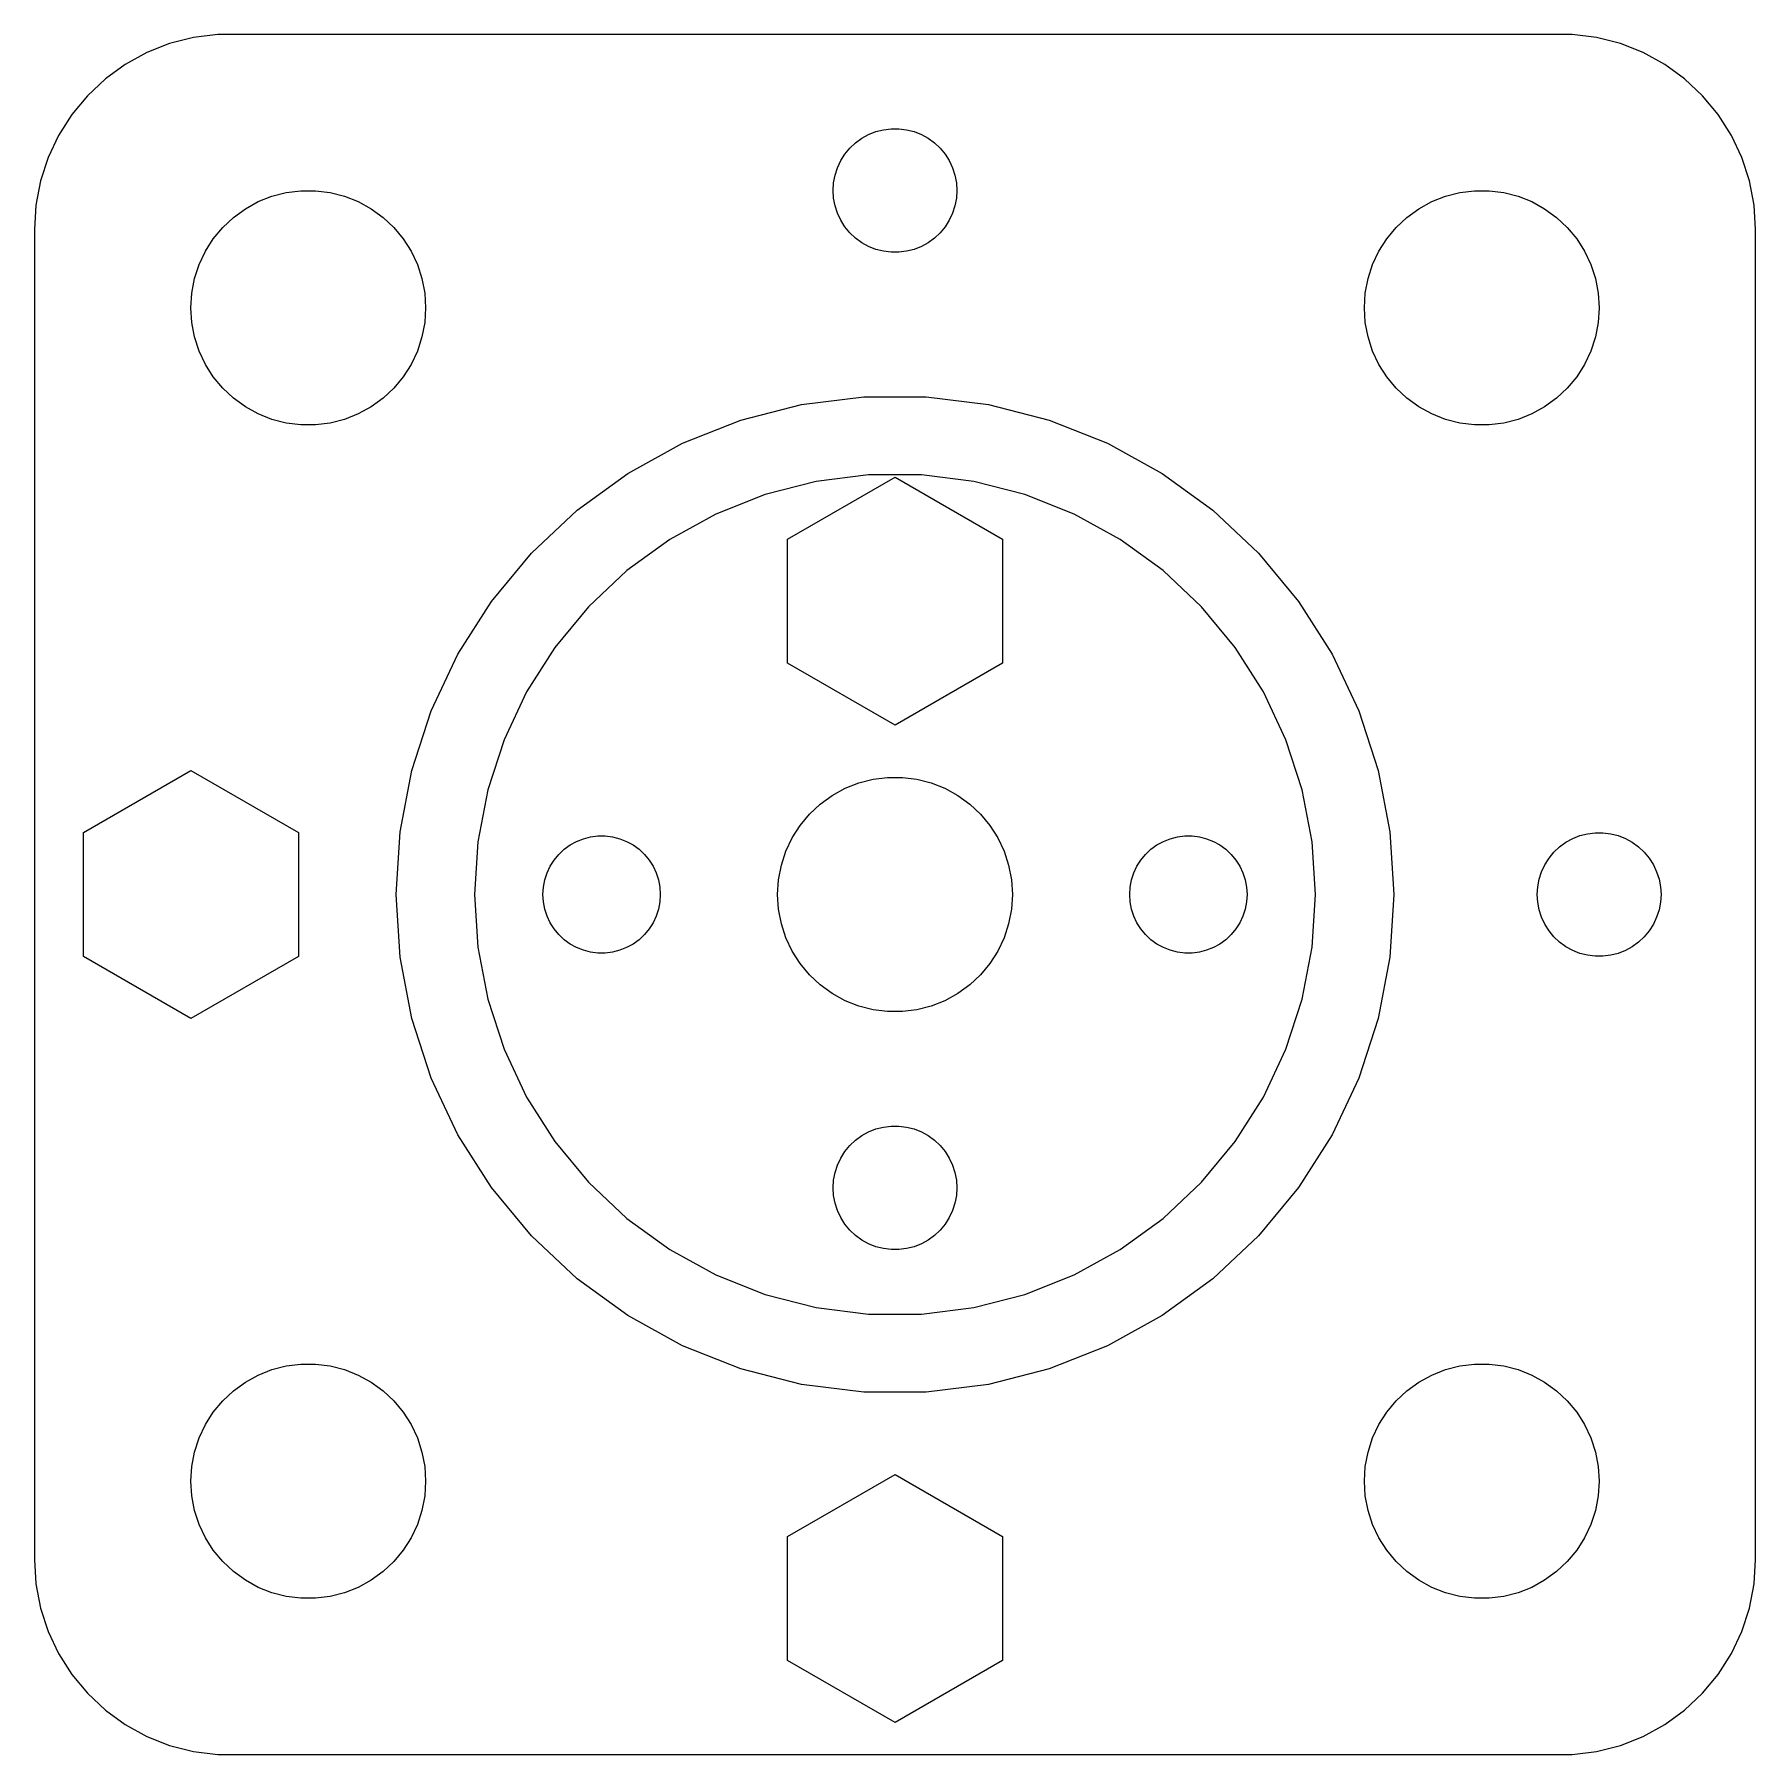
# Model space of a CAD drawing. Header units: metres. Extents: x -22 to 22, y -22 to 184.
# Drawn here: x -22 to 22, y -21.99 to 21.99 of the extents above; entities that cross this region are included whole.
import ezdxf

# ---------------------------------------------------------------- set-up
doc = ezdxf.new("R2010")
doc.units = ezdxf.units.M

msp = doc.modelspace()

# ---------------------------------------------------------------- linework, layer by layer
for p, q in [((-18.5451, 21.7553), (-19.1289, 21.5241)), ((-17.9369, 21.9114), (-18.5451, 21.7553)), ((-17.3139, 21.9901), (-17.9369, 21.9114)), ((17.3139, 21.9901), (-17.3139, 21.9901)), ((17.9369, 21.9114), (17.3139, 21.9901)), ((18.5451, 21.7553), (17.9369, 21.9114)), ((19.1289, 21.5241), (18.5451, 21.7553)), ((-19.6791, 21.2216), (-20.1871, 20.8526)), ((-19.1289, 21.5241), (-19.6791, 21.2216)), ((19.6791, 21.2216), (19.1289, 21.5241)), ((20.1871, 20.8526), (19.6791, 21.2216)), ((-20.1871, 20.8526), (-20.6448, 20.4227)), ((20.6448, 20.4227), (20.1871, 20.8526)), ((-20.6448, 20.4227), (-21.0451, 19.9389)), ((21.0451, 19.9389), (20.6448, 20.4227)), ((-21.0451, 19.9389), (-21.3815, 19.4088)), ((21.3815, 19.4088), (21.0451, 19.9389)), ((-21.3815, 19.4088), (-21.6489, 18.8406)), ((-0.847855, 19.336), (-0.673721, 19.4317)), ((-0.673721, 19.4317), (-0.488968, 19.5049)), ((-0.488968, 19.5049), (-0.296494, 19.5543)), ((-0.296494, 19.5543), (-0.09935, 19.5792)), ((-0.09935, 19.5792), (0.09935, 19.5792)), ((0.09935, 19.5792), (0.296494, 19.5543)), ((0.296494, 19.5543), (0.488968, 19.5049)), ((0.488968, 19.5049), (0.673721, 19.4317)), ((0.673721, 19.4317), (0.847855, 19.336)), ((21.6489, 18.8406), (21.3815, 19.4088)), ((-1.38661, 18.7623), (-1.28014, 18.9301)), ((-1.28014, 18.9301), (-1.15347, 19.0832)), ((-1.15347, 19.0832), (-1.00862, 19.2192)), ((-1.00862, 19.2192), (-0.847855, 19.336)), ((0.847855, 19.336), (1.00862, 19.2192)), ((1.00862, 19.2192), (1.15347, 19.0832)), ((1.15347, 19.0832), (1.28014, 18.9301)), ((1.28014, 18.9301), (1.38661, 18.7623)), ((-21.6489, 18.8406), (-21.8429, 18.2434)), ((-1.53264, 18.3935), (-1.47122, 18.5825)), ((-1.47122, 18.5825), (-1.38661, 18.7623)), ((1.38661, 18.7623), (1.47122, 18.5825)), ((1.47122, 18.5825), (1.53264, 18.3935)), ((21.8429, 18.2434), (21.6489, 18.8406)), ((-21.8429, 18.2434), (-21.9606, 17.6267)), ((-1.58235, 18), (-1.56987, 18.1983)), ((-1.56987, 18.1983), (-1.53264, 18.3935)), ((1.53264, 18.3935), (1.56987, 18.1983)), ((1.56987, 18.1983), (1.58235, 18)), ((21.9606, 17.6267), (21.8429, 18.2434)), ((-21.9606, 17.6267), (-22, 17)), ((-16.6075, 17.533), (-16.2773, 17.7145)), ((-16.2773, 17.7145), (-15.927, 17.8532)), ((-15.927, 17.8532), (-15.5621, 17.9469)), ((-15.5621, 17.9469), (-15.1884, 17.9941)), ((-15.1884, 17.9941), (-14.8116, 17.9941)), ((-14.8116, 17.9941), (-14.4379, 17.9469)), ((-14.4379, 17.9469), (-14.0729, 17.8532)), ((-14.0729, 17.8532), (-13.7227, 17.7145)), ((-13.7227, 17.7145), (-13.3925, 17.533)), ((-1.56987, 17.8017), (-1.58235, 18)), ((-1.53264, 17.6065), (-1.56987, 17.8017)), ((-1.47122, 17.4175), (-1.53264, 17.6065)), ((1.53264, 17.6065), (1.47122, 17.4175)), ((1.56987, 17.8017), (1.53264, 17.6065)), ((1.58235, 18), (1.56987, 17.8017)), ((13.3925, 17.533), (13.7227, 17.7145)), ((13.7227, 17.7145), (14.0729, 17.8532)), ((14.0729, 17.8532), (14.4379, 17.9469)), ((14.4379, 17.9469), (14.8116, 17.9941)), ((14.8116, 17.9941), (15.1884, 17.9941)), ((15.1884, 17.9941), (15.5621, 17.9469)), ((15.5621, 17.9469), (15.927, 17.8532)), ((15.927, 17.8532), (16.2773, 17.7145)), ((16.2773, 17.7145), (16.6075, 17.533)), ((22, 17), (21.9606, 17.6267)), ((-17.1869, 17.0536), (-16.9123, 17.3115)), ((-16.9123, 17.3115), (-16.6075, 17.533)), ((-13.3925, 17.533), (-13.0877, 17.3115)), ((-13.0877, 17.3115), (-12.8131, 17.0536)), ((-1.38661, 17.2377), (-1.47122, 17.4175)), ((-1.28014, 17.0699), (-1.38661, 17.2377)), ((1.38661, 17.2377), (1.28014, 17.0699)), ((1.47122, 17.4175), (1.38661, 17.2377)), ((12.8131, 17.0536), (13.0877, 17.3115)), ((13.0877, 17.3115), (13.3925, 17.533)), ((16.6075, 17.533), (16.9123, 17.3115)), ((16.9123, 17.3115), (17.1869, 17.0536)), ((-22, 17), (-22, -17)), ((-17.6289, 16.4453), (-17.427, 16.7634)), ((-17.427, 16.7634), (-17.1869, 17.0536)), ((-12.8131, 17.0536), (-12.5729, 16.7634)), ((-12.5729, 16.7634), (-12.3711, 16.4453)), ((-1.15347, 16.9168), (-1.28014, 17.0699)), ((-1.00862, 16.7808), (-1.15347, 16.9168)), ((-0.847855, 16.664), (-1.00862, 16.7808)), ((1.00862, 16.7808), (0.847855, 16.664)), ((1.15347, 16.9168), (1.00862, 16.7808)), ((1.28014, 17.0699), (1.15347, 16.9168)), ((12.3711, 16.4453), (12.5729, 16.7634)), ((12.5729, 16.7634), (12.8131, 17.0536)), ((17.1869, 17.0536), (17.427, 16.7634)), ((17.427, 16.7634), (17.6289, 16.4453)), ((22, -17), (22, 17)), ((-17.7893, 16.1044), (-17.6289, 16.4453)), ((-12.3711, 16.4453), (-12.2107, 16.1044)), ((-0.673721, 16.5682), (-0.847855, 16.664)), ((-0.488968, 16.4951), (-0.673721, 16.5682)), ((-0.296494, 16.4457), (-0.488968, 16.4951)), ((-0.09935, 16.4208), (-0.296494, 16.4457)), ((0.09935, 16.4208), (-0.09935, 16.4208)), ((0.296494, 16.4457), (0.09935, 16.4208)), ((0.488968, 16.4951), (0.296494, 16.4457)), ((0.673721, 16.5682), (0.488968, 16.4951)), ((0.847855, 16.664), (0.673721, 16.5682)), ((12.2107, 16.1044), (12.3711, 16.4453)), ((17.6289, 16.4453), (17.7893, 16.1044)), ((-17.9057, 15.7461), (-17.7893, 16.1044)), ((-12.2107, 16.1044), (-12.0942, 15.7461)), ((12.0942, 15.7461), (12.2107, 16.1044)), ((17.7893, 16.1044), (17.9057, 15.7461)), ((-17.9763, 15.376), (-17.9057, 15.7461)), ((-12.0942, 15.7461), (-12.0237, 15.376)), ((12.0237, 15.376), (12.0942, 15.7461)), ((17.9057, 15.7461), (17.9763, 15.376)), ((-18, 15), (-17.9763, 15.376)), ((-17.9763, 14.624), (-18, 15)), ((-12.0237, 15.376), (-12, 15)), ((-12, 15), (-12.0237, 14.624)), ((12, 15), (12.0237, 15.376)), ((12.0237, 14.624), (12, 15)), ((17.9763, 15.376), (18, 15)), ((18, 15), (17.9763, 14.624)), ((-17.9057, 14.2539), (-17.9763, 14.624)), ((-12.0237, 14.624), (-12.0942, 14.2539)), ((12.0942, 14.2539), (12.0237, 14.624)), ((17.9763, 14.624), (17.9057, 14.2539)), ((-17.7893, 13.8956), (-17.9057, 14.2539)), ((-12.0942, 14.2539), (-12.2107, 13.8956)), ((12.2107, 13.8956), (12.0942, 14.2539)), ((17.9057, 14.2539), (17.7893, 13.8956)), ((-17.6289, 13.5547), (-17.7893, 13.8956)), ((-12.2107, 13.8956), (-12.3711, 13.5547)), ((12.3711, 13.5547), (12.2107, 13.8956)), ((17.7893, 13.8956), (17.6289, 13.5547)), ((-17.427, 13.2366), (-17.6289, 13.5547)), ((-17.1869, 12.9464), (-17.427, 13.2366)), ((-12.5729, 13.2366), (-12.8131, 12.9464)), ((-12.3711, 13.5547), (-12.5729, 13.2366)), ((12.5729, 13.2366), (12.3711, 13.5547)), ((12.8131, 12.9464), (12.5729, 13.2366)), ((17.427, 13.2366), (17.1869, 12.9464)), ((17.6289, 13.5547), (17.427, 13.2366)), ((-16.9123, 12.6884), (-17.1869, 12.9464)), ((-12.8131, 12.9464), (-13.0877, 12.6884)), ((13.0877, 12.6884), (12.8131, 12.9464)), ((17.1869, 12.9464), (16.9123, 12.6884)), ((-16.6075, 12.467), (-16.9123, 12.6884)), ((-16.2773, 12.2855), (-16.6075, 12.467)), ((-13.3925, 12.467), (-13.7227, 12.2855)), ((-13.0877, 12.6884), (-13.3925, 12.467)), ((-3.93996, 12.126), (-2.3891, 12.5242)), ((-2.3891, 12.5242), (-0.800568, 12.7248)), ((-0.800568, 12.7248), (0.800568, 12.7248)), ((0.800568, 12.7248), (2.3891, 12.5242)), ((2.3891, 12.5242), (3.93996, 12.126)), ((13.3925, 12.467), (13.0877, 12.6884)), ((13.7227, 12.2855), (13.3925, 12.467)), ((16.6075, 12.467), (16.2773, 12.2855)), ((16.9123, 12.6884), (16.6075, 12.467)), ((-15.927, 12.1468), (-16.2773, 12.2855)), ((-15.5621, 12.0531), (-15.927, 12.1468)), ((-15.1884, 12.0059), (-15.5621, 12.0531)), ((-14.8116, 12.0059), (-15.1884, 12.0059)), ((-14.4379, 12.0531), (-14.8116, 12.0059)), ((-14.0729, 12.1468), (-14.4379, 12.0531)), ((-13.7227, 12.2855), (-14.0729, 12.1468)), ((-5.42868, 11.5365), (-3.93996, 12.126)), ((3.93996, 12.126), (5.42868, 11.5365)), ((14.0729, 12.1468), (13.7227, 12.2855)), ((14.4379, 12.0531), (14.0729, 12.1468)), ((14.8116, 12.0059), (14.4379, 12.0531)), ((15.1884, 12.0059), (14.8116, 12.0059)), ((15.5621, 12.0531), (15.1884, 12.0059)), ((15.927, 12.1468), (15.5621, 12.0531)), ((16.2773, 12.2855), (15.927, 12.1468)), ((-6.83179, 10.7652), (-5.42868, 11.5365)), ((5.42868, 11.5365), (6.83179, 10.7652)), ((-8.12715, 9.82404), (-6.83179, 10.7652)), ((-2.74832, 9.08673), (0, 10.6735)), ((-0.674988, 10.7288), (-2.01434, 10.5596)), ((0.674988, 10.7288), (-0.674988, 10.7288)), ((0, 10.6735), (2.74832, 9.08675)), ((2.01434, 10.5596), (0.674988, 10.7288)), ((6.83179, 10.7652), (8.12715, 9.82404)), ((-3.32193, 10.2238), (-4.57712, 9.72688)), ((-2.01434, 10.5596), (-3.32193, 10.2238)), ((3.32193, 10.2238), (2.01434, 10.5596)), ((4.57712, 9.72688), (3.32193, 10.2238)), ((-9.29434, 8.72797), (-8.12715, 9.82404)), ((-4.57712, 9.72688), (-5.76013, 9.07652)), ((5.76013, 9.07652), (4.57712, 9.72688)), ((8.12715, 9.82404), (9.29434, 8.72797)), ((-5.76013, 9.07652), (-6.85229, 8.283)), ((-2.74832, 5.91325), (-2.74832, 9.08673)), ((2.74832, 9.08675), (2.74832, 5.91325)), ((6.85229, 8.283), (5.76013, 9.07652)), ((-10.315, 7.49425), (-9.29434, 8.72797)), ((9.29434, 8.72797), (10.315, 7.49425)), ((-6.85229, 8.283), (-7.83641, 7.35887)), ((7.83641, 7.35887), (6.85229, 8.283)), ((-11.1729, 6.14235), (-10.315, 7.49425)), ((10.315, 7.49425), (11.1729, 6.14235)), ((-7.83641, 7.35887), (-8.69693, 6.31868)), ((8.69693, 6.31868), (7.83641, 7.35887)), ((-8.69693, 6.31868), (-9.42029, 5.17885)), ((9.42029, 5.17885), (8.69693, 6.31868)), ((-11.8546, 4.69357), (-11.1729, 6.14235)), ((0, 4.32651), (-2.74832, 5.91325)), ((2.74832, 5.91325), (0, 4.32651)), ((11.1729, 6.14235), (11.8546, 4.69357)), ((-9.42029, 5.17885), (-9.99509, 3.95734)), ((9.99509, 3.95734), (9.42029, 5.17885)), ((-12.3494, 3.17079), (-11.8546, 4.69357)), ((11.8546, 4.69357), (12.3494, 3.17079)), ((-9.99509, 3.95734), (-10.4123, 2.67342)), ((10.4123, 2.67342), (9.99509, 3.95734)), ((-20.7483, 1.58673), (-18, 3.17348)), ((-18, 3.17348), (-15.2517, 1.58675)), ((-12.6495, 1.59799), (-12.3494, 3.17079)), ((12.3494, 3.17079), (12.6495, 1.59799)), ((-10.4123, 2.67342), (-10.6652, 1.34732)), ((-1.60747, 2.53297), (-1.27733, 2.71448)), ((-1.27733, 2.71448), (-0.927048, 2.85316)), ((-0.927048, 2.85316), (-0.562134, 2.94685)), ((-0.562134, 2.94685), (-0.18837, 2.99408)), ((-0.18837, 2.99408), (0.18837, 2.99408)), ((0.18837, 2.99408), (0.562134, 2.94685)), ((0.562134, 2.94685), (0.927048, 2.85316)), ((0.927048, 2.85316), (1.27733, 2.71448)), ((1.27733, 2.71448), (1.60747, 2.53297)), ((10.6652, 1.34732), (10.4123, 2.67342)), ((-2.1869, 2.05363), (-1.91226, 2.31154)), ((-1.91226, 2.31154), (-1.60747, 2.53297)), ((1.60747, 2.53297), (1.91226, 2.31154)), ((1.91226, 2.31154), (2.1869, 2.05363)), ((-2.62891, 1.44525), (-2.42705, 1.76335)), ((-2.42705, 1.76335), (-2.1869, 2.05363)), ((2.1869, 2.05363), (2.42705, 1.76335)), ((2.42705, 1.76335), (2.62891, 1.44525)), ((-20.7483, -1.58675), (-20.7483, 1.58673)), ((-15.2517, 1.58675), (-15.2517, -1.58673)), ((-12.75, 0), (-12.6495, 1.59799)), ((-10.6652, 1.34732), (-10.75, 0)), ((-8.30373, 1.26648), (-8.13866, 1.35724)), ((-8.13866, 1.35724), (-7.96352, 1.42657)), ((-7.96352, 1.42657), (-7.78107, 1.47342)), ((-7.78107, 1.47342), (-7.59418, 1.49704)), ((-7.59418, 1.49704), (-7.40581, 1.49704)), ((-7.40581, 1.49704), (-7.21892, 1.47342)), ((-7.21892, 1.47342), (-7.03647, 1.42657)), ((-7.03647, 1.42657), (-6.86133, 1.35724)), ((-6.86133, 1.35724), (-6.69626, 1.26648)), ((-2.78932, 1.10437), (-2.62891, 1.44525)), ((2.62891, 1.44525), (2.78932, 1.10437)), ((6.69626, 1.26648), (6.86133, 1.35724)), ((6.86133, 1.35724), (7.03647, 1.42657)), ((7.03647, 1.42657), (7.21892, 1.47342)), ((7.21892, 1.47342), (7.40581, 1.49704)), ((7.40581, 1.49704), (7.59418, 1.49704)), ((7.59418, 1.49704), (7.78107, 1.47342)), ((7.78107, 1.47342), (7.96352, 1.42657)), ((7.96352, 1.42657), (8.13866, 1.35724)), ((8.13866, 1.35724), (8.30373, 1.26648)), ((10.75, 0), (10.6652, 1.34732)), ((12.6495, 1.59799), (12.75, 0)), ((16.9914, 1.21922), (17.1521, 1.33601)), ((17.1521, 1.33601), (17.3263, 1.43175)), ((17.3263, 1.43175), (17.511, 1.5049)), ((17.511, 1.5049), (17.7035, 1.55432)), ((17.7035, 1.55432), (17.9006, 1.57922)), ((17.9006, 1.57922), (18.0993, 1.57922)), ((18.0993, 1.57922), (18.2965, 1.55432)), ((18.2965, 1.55432), (18.489, 1.5049)), ((18.489, 1.5049), (18.6737, 1.43175)), ((18.6737, 1.43175), (18.8479, 1.33601)), ((18.8479, 1.33601), (19.0086, 1.21922)), ((-8.81445, 0.722626), (-8.71352, 0.881668)), ((-8.71352, 0.881668), (-8.59344, 1.02681)), ((-8.59344, 1.02681), (-8.45613, 1.15576)), ((-8.45613, 1.15576), (-8.30373, 1.26648)), ((-6.69626, 1.26648), (-6.54385, 1.15576)), ((-6.54385, 1.15576), (-6.40654, 1.02681)), ((-6.40654, 1.02681), (-6.28647, 0.881668)), ((-6.28647, 0.881668), (-6.18553, 0.722626)), ((-2.90575, 0.746063), (-2.78932, 1.10437)), ((2.78932, 1.10437), (2.90575, 0.746063)), ((6.18553, 0.722626), (6.28647, 0.881668)), ((6.28647, 0.881668), (6.40654, 1.02681)), ((6.40654, 1.02681), (6.54385, 1.15576)), ((6.54385, 1.15576), (6.69626, 1.26648)), ((8.30373, 1.26648), (8.45613, 1.15576)), ((8.45613, 1.15576), (8.59344, 1.02681)), ((8.59344, 1.02681), (8.71352, 0.881668)), ((8.71352, 0.881668), (8.81445, 0.722626)), ((16.6134, 0.762299), (16.7198, 0.930069)), ((16.7198, 0.930069), (16.8465, 1.08319)), ((16.8465, 1.08319), (16.9914, 1.21922)), ((19.0086, 1.21922), (19.1535, 1.08319)), ((19.1535, 1.08319), (19.2801, 0.930069)), ((19.2801, 0.930069), (19.3866, 0.762299)), ((-8.95287, 0.373032), (-8.89465, 0.552185)), ((-8.89465, 0.552185), (-8.81445, 0.722626)), ((-6.18553, 0.722626), (-6.10533, 0.552185)), ((-6.10533, 0.552185), (-6.04712, 0.373032)), ((-2.97633, 0.375992), (-2.90575, 0.746063)), ((2.90575, 0.746063), (2.97633, 0.375992)), ((6.04712, 0.373032), (6.10533, 0.552185)), ((6.10533, 0.552185), (6.18553, 0.722626)), ((8.81445, 0.722626), (8.89465, 0.552185)), ((8.89465, 0.552185), (8.95287, 0.373032)), ((16.4673, 0.393509), (16.5288, 0.582489)), ((16.5288, 0.582489), (16.6134, 0.762299)), ((19.3866, 0.762299), (19.4712, 0.582489)), ((19.4712, 0.582489), (19.5326, 0.393509)), ((-12.6495, -1.59799), (-12.75, 0)), ((-10.75, 0), (-10.6652, -1.34732)), ((-9, 0), (-8.98816, 0.187988)), ((-8.98816, -0.187988), (-9, 0)), ((-8.98816, 0.187988), (-8.95287, 0.373032)), ((-6.04712, 0.373032), (-6.01183, 0.187988)), ((-6.01183, 0.187988), (-6, 0)), ((-6, 0), (-6.01183, -0.187988)), ((-3, 0), (-2.97633, 0.375992)), ((-2.97633, -0.375992), (-3, 0)), ((2.97633, 0.375992), (3, 0)), ((3, 0), (2.97633, -0.375992)), ((6, 0), (6.01183, 0.187988)), ((6.01183, -0.187988), (6, 0)), ((6.01183, 0.187988), (6.04712, 0.373032)), ((8.95287, 0.373032), (8.98816, 0.187988)), ((8.98816, 0.187988), (9, 0)), ((9, 0), (8.98816, -0.187988)), ((10.6652, -1.34732), (10.75, 0)), ((12.75, 0), (12.6495, -1.59799)), ((16.4176, 0), (16.4301, 0.198318)), ((16.4301, -0.198318), (16.4176, 0)), ((16.4301, 0.198318), (16.4673, 0.393509)), ((19.5326, 0.393509), (19.5699, 0.198318)), ((19.5699, 0.198318), (19.5824, 0)), ((19.5824, 0), (19.5699, -0.198318)), ((-8.95287, -0.373032), (-8.98816, -0.187988)), ((-8.89465, -0.552185), (-8.95287, -0.373032)), ((-6.04712, -0.373032), (-6.10533, -0.552185)), ((-6.01183, -0.187988), (-6.04712, -0.373032)), ((-2.90575, -0.746063), (-2.97633, -0.375992)), ((2.97633, -0.375992), (2.90575, -0.746063)), ((6.04712, -0.373032), (6.01183, -0.187988)), ((6.10533, -0.552185), (6.04712, -0.373032)), ((8.95287, -0.373032), (8.89465, -0.552185)), ((8.98816, -0.187988), (8.95287, -0.373032)), ((16.4673, -0.393509), (16.4301, -0.198318)), ((16.5288, -0.582489), (16.4673, -0.393509)), ((19.5326, -0.393509), (19.4712, -0.582489)), ((19.5699, -0.198318), (19.5326, -0.393509)), ((-8.81445, -0.722626), (-8.89465, -0.552185)), ((-8.71352, -0.881668), (-8.81445, -0.722626)), ((-6.18553, -0.722626), (-6.28647, -0.881668)), ((-6.10533, -0.552185), (-6.18553, -0.722626)), ((-2.78932, -1.10437), (-2.90575, -0.746063)), ((2.90575, -0.746063), (2.78932, -1.10437)), ((6.18553, -0.722626), (6.10533, -0.552185)), ((6.28647, -0.881668), (6.18553, -0.722626)), ((8.81445, -0.722626), (8.71352, -0.881668)), ((8.89465, -0.552185), (8.81445, -0.722626)), ((16.6134, -0.762299), (16.5288, -0.582489)), ((16.7198, -0.930069), (16.6134, -0.762299)), ((19.3866, -0.762299), (19.2801, -0.930069)), ((19.4712, -0.582489), (19.3866, -0.762299)), ((-8.59344, -1.02681), (-8.71352, -0.881668)), ((-8.45613, -1.15576), (-8.59344, -1.02681)), ((-8.30373, -1.26648), (-8.45613, -1.15576)), ((-8.13866, -1.35724), (-8.30373, -1.26648)), ((-6.69626, -1.26648), (-6.86133, -1.35724)), ((-6.54385, -1.15576), (-6.69626, -1.26648)), ((-6.40654, -1.02681), (-6.54385, -1.15576)), ((-6.28647, -0.881668), (-6.40654, -1.02681)), ((-2.62891, -1.44525), (-2.78932, -1.10437)), ((2.78932, -1.10437), (2.62891, -1.44525)), ((6.40654, -1.02681), (6.28647, -0.881668)), ((6.54385, -1.15576), (6.40654, -1.02681)), ((6.69626, -1.26648), (6.54385, -1.15576)), ((6.86133, -1.35724), (6.69626, -1.26648)), ((8.30373, -1.26648), (8.13866, -1.35724)), ((8.45613, -1.15576), (8.30373, -1.26648)), ((8.59344, -1.02681), (8.45613, -1.15576)), ((8.71352, -0.881668), (8.59344, -1.02681)), ((16.8465, -1.08319), (16.7198, -0.930069)), ((16.9914, -1.21922), (16.8465, -1.08319)), ((17.1521, -1.33601), (16.9914, -1.21922)), ((19.0086, -1.21922), (18.8479, -1.33601)), ((19.1535, -1.08319), (19.0086, -1.21922)), ((19.2801, -0.930069), (19.1535, -1.08319)), ((-18, -3.17348), (-20.7483, -1.58675)), ((-15.2517, -1.58673), (-18, -3.17348)), ((-12.3494, -3.17079), (-12.6495, -1.59799)), ((-10.6652, -1.34732), (-10.4123, -2.67342)), ((-7.96352, -1.42657), (-8.13866, -1.35724)), ((-7.78107, -1.47342), (-7.96352, -1.42657)), ((-7.59418, -1.49704), (-7.78107, -1.47342)), ((-7.40581, -1.49704), (-7.59418, -1.49704)), ((-7.21892, -1.47342), (-7.40581, -1.49704)), ((-7.03647, -1.42657), (-7.21892, -1.47342)), ((-6.86133, -1.35724), (-7.03647, -1.42657)), ((-2.42705, -1.76335), (-2.62891, -1.44525)), ((2.62891, -1.44525), (2.42705, -1.76335)), ((7.03647, -1.42657), (6.86133, -1.35724)), ((7.21892, -1.47342), (7.03647, -1.42657)), ((7.40581, -1.49704), (7.21892, -1.47342)), ((7.59418, -1.49704), (7.40581, -1.49704)), ((7.78107, -1.47342), (7.59418, -1.49704)), ((7.96352, -1.42657), (7.78107, -1.47342)), ((8.13866, -1.35724), (7.96352, -1.42657)), ((10.4123, -2.67342), (10.6652, -1.34732)), ((12.6495, -1.59799), (12.3494, -3.17079)), ((17.3263, -1.43175), (17.1521, -1.33601)), ((17.511, -1.5049), (17.3263, -1.43175)), ((17.7035, -1.55432), (17.511, -1.5049)), ((17.9006, -1.57922), (17.7035, -1.55432)), ((18.0993, -1.57922), (17.9006, -1.57922)), ((18.2965, -1.55432), (18.0993, -1.57922)), ((18.489, -1.5049), (18.2965, -1.55432)), ((18.6737, -1.43175), (18.489, -1.5049)), ((18.8479, -1.33601), (18.6737, -1.43175)), ((-2.1869, -2.05363), (-2.42705, -1.76335)), ((-1.91226, -2.31154), (-2.1869, -2.05363)), ((2.1869, -2.05363), (1.91226, -2.31154)), ((2.42705, -1.76335), (2.1869, -2.05363)), ((-1.60747, -2.53297), (-1.91226, -2.31154)), ((-1.27733, -2.71448), (-1.60747, -2.53297)), ((1.60747, -2.53297), (1.27733, -2.71448)), ((1.91226, -2.31154), (1.60747, -2.53297)), ((-10.4123, -2.67342), (-9.99509, -3.95734)), ((-0.927048, -2.85316), (-1.27733, -2.71448)), ((-0.562134, -2.94685), (-0.927048, -2.85316)), ((-0.18837, -2.99408), (-0.562134, -2.94685)), ((0.18837, -2.99408), (-0.18837, -2.99408)), ((0.562134, -2.94685), (0.18837, -2.99408)), ((0.927048, -2.85316), (0.562134, -2.94685)), ((1.27733, -2.71448), (0.927048, -2.85316)), ((9.99509, -3.95734), (10.4123, -2.67342)), ((-11.8546, -4.69357), (-12.3494, -3.17079)), ((12.3494, -3.17079), (11.8546, -4.69357)), ((-9.99509, -3.95734), (-9.42029, -5.17885)), ((9.42029, -5.17885), (9.99509, -3.95734)), ((-11.1729, -6.14235), (-11.8546, -4.69357)), ((11.8546, -4.69357), (11.1729, -6.14235)), ((-9.42029, -5.17885), (-8.69693, -6.31868)), ((8.69693, -6.31868), (9.42029, -5.17885)), ((-10.315, -7.49425), (-11.1729, -6.14235)), ((-0.847855, -6.16397), (-0.673721, -6.06824)), ((-0.673721, -6.06824), (-0.488968, -5.99509)), ((-0.488968, -5.99509), (-0.296494, -5.94566)), ((-0.296494, -5.94566), (-0.09935, -5.92076)), ((-0.09935, -5.92076), (0.09935, -5.92076)), ((0.09935, -5.92076), (0.296494, -5.94566)), ((0.296494, -5.94566), (0.488968, -5.99509)), ((0.488968, -5.99509), (0.673721, -6.06824)), ((0.673721, -6.06824), (0.847855, -6.16397)), ((11.1729, -6.14235), (10.315, -7.49425)), ((-8.69693, -6.31868), (-7.83641, -7.35887)), ((-1.38661, -6.73769), (-1.28014, -6.5699)), ((-1.28014, -6.5699), (-1.15347, -6.41679)), ((-1.15347, -6.41679), (-1.00862, -6.28076)), ((-1.00862, -6.28076), (-0.847855, -6.16397)), ((0.847855, -6.16397), (1.00862, -6.28076)), ((1.00862, -6.28076), (1.15347, -6.41679)), ((1.15347, -6.41679), (1.28014, -6.5699)), ((1.28014, -6.5699), (1.38661, -6.73769)), ((7.83641, -7.35887), (8.69693, -6.31868)), ((-1.53264, -7.10648), (-1.47122, -6.9175)), ((-1.47122, -6.9175), (-1.38661, -6.73769)), ((1.38661, -6.73769), (1.47122, -6.9175)), ((1.47122, -6.9175), (1.53264, -7.10648)), ((-7.83641, -7.35887), (-6.85229, -8.283)), ((-1.58235, -7.5), (-1.56987, -7.30167)), ((-1.56987, -7.30167), (-1.53264, -7.10648)), ((1.53264, -7.10648), (1.56987, -7.30167)), ((1.56987, -7.30167), (1.58235, -7.5)), ((6.85229, -8.283), (7.83641, -7.35887)), ((-9.29434, -8.72797), (-10.315, -7.49425)), ((-1.56987, -7.69832), (-1.58235, -7.5)), ((-1.53264, -7.89351), (-1.56987, -7.69832)), ((-1.47122, -8.08249), (-1.53264, -7.89351)), ((1.53264, -7.89351), (1.47122, -8.08249)), ((1.56987, -7.69832), (1.53264, -7.89351)), ((1.58235, -7.5), (1.56987, -7.69832)), ((10.315, -7.49425), (9.29434, -8.72797)), ((-6.85229, -8.283), (-5.76013, -9.07652)), ((-1.38661, -8.2623), (-1.47122, -8.08249)), ((-1.28014, -8.43007), (-1.38661, -8.2623)), ((1.38661, -8.2623), (1.28014, -8.43007)), ((1.47122, -8.08249), (1.38661, -8.2623)), ((5.76013, -9.07652), (6.85229, -8.283)), ((-8.12715, -9.82404), (-9.29434, -8.72797)), ((-1.15347, -8.58319), (-1.28014, -8.43007)), ((-1.00862, -8.71922), (-1.15347, -8.58319)), ((-0.847855, -8.83601), (-1.00862, -8.71922)), ((1.00862, -8.71922), (0.847855, -8.83601)), ((1.15347, -8.58319), (1.00862, -8.71922)), ((1.28014, -8.43007), (1.15347, -8.58319)), ((9.29434, -8.72797), (8.12715, -9.82404)), ((-5.76013, -9.07652), (-4.57712, -9.72688)), ((-0.673721, -8.93175), (-0.847855, -8.83601)), ((-0.488968, -9.0049), (-0.673721, -8.93175)), ((-0.296494, -9.05432), (-0.488968, -9.0049)), ((-0.09935, -9.07922), (-0.296494, -9.05432)), ((0.09935, -9.07922), (-0.09935, -9.07922)), ((0.296494, -9.05432), (0.09935, -9.07922)), ((0.488968, -9.0049), (0.296494, -9.05432)), ((0.673721, -8.93175), (0.488968, -9.0049)), ((0.847855, -8.83601), (0.673721, -8.93175)), ((4.57712, -9.72688), (5.76013, -9.07652)), ((-6.83179, -10.7652), (-8.12715, -9.82404)), ((-4.57712, -9.72688), (-3.32193, -10.2238)), ((3.32193, -10.2238), (4.57712, -9.72688)), ((8.12715, -9.82404), (6.83179, -10.7652)), ((-3.32193, -10.2238), (-2.01434, -10.5596)), ((-2.01434, -10.5596), (-0.674988, -10.7288)), ((0.674988, -10.7288), (2.01434, -10.5596)), ((2.01434, -10.5596), (3.32193, -10.2238)), ((-5.42868, -11.5365), (-6.83179, -10.7652)), ((-0.674988, -10.7288), (0.674988, -10.7288)), ((6.83179, -10.7652), (5.42868, -11.5365)), ((-3.93996, -12.126), (-5.42868, -11.5365)), ((5.42868, -11.5365), (3.93996, -12.126)), ((-16.6075, -12.467), (-16.2773, -12.2855)), ((-16.2773, -12.2855), (-15.927, -12.1468)), ((-15.927, -12.1468), (-15.5621, -12.0531)), ((-15.5621, -12.0531), (-15.1884, -12.0059)), ((-15.1884, -12.0059), (-14.8116, -12.0059)), ((-14.8116, -12.0059), (-14.4379, -12.0531)), ((-14.4379, -12.0531), (-14.0729, -12.1468)), ((-14.0729, -12.1468), (-13.7227, -12.2855)), ((-13.7227, -12.2855), (-13.3925, -12.467)), ((-2.3891, -12.5242), (-3.93996, -12.126)), ((3.93996, -12.126), (2.3891, -12.5242)), ((13.3925, -12.467), (13.7227, -12.2855)), ((13.7227, -12.2855), (14.0729, -12.1468)), ((14.0729, -12.1468), (14.4379, -12.0531)), ((14.4379, -12.0531), (14.8116, -12.0059)), ((14.8116, -12.0059), (15.1884, -12.0059)), ((15.1884, -12.0059), (15.5621, -12.0531)), ((15.5621, -12.0531), (15.927, -12.1468)), ((15.927, -12.1468), (16.2773, -12.2855)), ((16.2773, -12.2855), (16.6075, -12.467)), ((-17.1869, -12.9464), (-16.9123, -12.6884)), ((-16.9123, -12.6884), (-16.6075, -12.467)), ((-13.3925, -12.467), (-13.0877, -12.6884)), ((-13.0877, -12.6884), (-12.8131, -12.9464)), ((-0.800568, -12.7248), (-2.3891, -12.5242)), ((0.800568, -12.7248), (-0.800568, -12.7248)), ((2.3891, -12.5242), (0.800568, -12.7248)), ((12.8131, -12.9464), (13.0877, -12.6884)), ((13.0877, -12.6884), (13.3925, -12.467)), ((16.6075, -12.467), (16.9123, -12.6884)), ((16.9123, -12.6884), (17.1869, -12.9464)), ((-17.427, -13.2366), (-17.1869, -12.9464)), ((-12.8131, -12.9464), (-12.5729, -13.2366)), ((12.5729, -13.2366), (12.8131, -12.9464)), ((17.1869, -12.9464), (17.427, -13.2366)), ((-17.7893, -13.8956), (-17.6289, -13.5547)), ((-17.6289, -13.5547), (-17.427, -13.2366)), ((-12.5729, -13.2366), (-12.3711, -13.5547)), ((-12.3711, -13.5547), (-12.2107, -13.8956)), ((12.2107, -13.8956), (12.3711, -13.5547)), ((12.3711, -13.5547), (12.5729, -13.2366)), ((17.427, -13.2366), (17.6289, -13.5547)), ((17.6289, -13.5547), (17.7893, -13.8956)), ((-17.9057, -14.2539), (-17.7893, -13.8956)), ((-12.2107, -13.8956), (-12.0942, -14.2539)), ((12.0942, -14.2539), (12.2107, -13.8956)), ((17.7893, -13.8956), (17.9057, -14.2539)), ((-17.9763, -14.624), (-17.9057, -14.2539)), ((-12.0942, -14.2539), (-12.0237, -14.624)), ((12.0237, -14.624), (12.0942, -14.2539)), ((17.9057, -14.2539), (17.9763, -14.624)), ((-18, -15), (-17.9763, -14.624)), ((-12.0237, -14.624), (-12, -15)), ((-2.74832, -16.4133), (0, -14.8265)), ((0, -14.8265), (2.74832, -16.4133)), ((12, -15), (12.0237, -14.624)), ((17.9763, -14.624), (18, -15)), ((-17.9763, -15.376), (-18, -15)), ((-17.9057, -15.7461), (-17.9763, -15.376)), ((-12.0237, -15.376), (-12.0942, -15.7461)), ((-12, -15), (-12.0237, -15.376)), ((12.0237, -15.376), (12, -15)), ((12.0942, -15.7461), (12.0237, -15.376)), ((17.9763, -15.376), (17.9057, -15.7461)), ((18, -15), (17.9763, -15.376)), ((-17.7893, -16.1044), (-17.9057, -15.7461)), ((-12.0942, -15.7461), (-12.2107, -16.1044)), ((12.2107, -16.1044), (12.0942, -15.7461)), ((17.9057, -15.7461), (17.7893, -16.1044)), ((-17.6289, -16.4453), (-17.7893, -16.1044)), ((-12.2107, -16.1044), (-12.3711, -16.4453)), ((12.3711, -16.4453), (12.2107, -16.1044)), ((17.7893, -16.1044), (17.6289, -16.4453)), ((-17.427, -16.7634), (-17.6289, -16.4453)), ((-12.3711, -16.4453), (-12.5729, -16.7634)), ((-2.74832, -19.5867), (-2.74832, -16.4133)), ((2.74832, -16.4133), (2.74832, -19.5867)), ((12.5729, -16.7634), (12.3711, -16.4453)), ((17.6289, -16.4453), (17.427, -16.7634)), ((-22, -17), (-21.9606, -17.6267)), ((-17.1869, -17.0536), (-17.427, -16.7634)), ((-16.9123, -17.3115), (-17.1869, -17.0536)), ((-12.8131, -17.0536), (-13.0877, -17.3115)), ((-12.5729, -16.7634), (-12.8131, -17.0536)), ((12.8131, -17.0536), (12.5729, -16.7634)), ((13.0877, -17.3115), (12.8131, -17.0536)), ((17.1869, -17.0536), (16.9123, -17.3115)), ((17.427, -16.7634), (17.1869, -17.0536)), ((21.9606, -17.6267), (22, -17)), ((-16.6075, -17.533), (-16.9123, -17.3115)), ((-16.2773, -17.7145), (-16.6075, -17.533)), ((-13.3925, -17.533), (-13.7227, -17.7145)), ((-13.0877, -17.3115), (-13.3925, -17.533)), ((13.3925, -17.533), (13.0877, -17.3115)), ((13.7227, -17.7145), (13.3925, -17.533)), ((16.6075, -17.533), (16.2773, -17.7145)), ((16.9123, -17.3115), (16.6075, -17.533)), ((-21.9606, -17.6267), (-21.8429, -18.2434)), ((-15.927, -17.8532), (-16.2773, -17.7145)), ((-15.5621, -17.9469), (-15.927, -17.8532)), ((-15.1884, -17.9941), (-15.5621, -17.9469)), ((-14.8116, -17.9941), (-15.1884, -17.9941)), ((-14.4379, -17.9469), (-14.8116, -17.9941)), ((-14.0729, -17.8532), (-14.4379, -17.9469)), ((-13.7227, -17.7145), (-14.0729, -17.8532)), ((14.0729, -17.8532), (13.7227, -17.7145)), ((14.4379, -17.9469), (14.0729, -17.8532)), ((14.8116, -17.9941), (14.4379, -17.9469)), ((15.1884, -17.9941), (14.8116, -17.9941)), ((15.5621, -17.9469), (15.1884, -17.9941)), ((15.927, -17.8532), (15.5621, -17.9469)), ((16.2773, -17.7145), (15.927, -17.8532)), ((21.8429, -18.2434), (21.9606, -17.6267)), ((-21.8429, -18.2434), (-21.6489, -18.8406)), ((21.6489, -18.8406), (21.8429, -18.2434)), ((-21.6489, -18.8406), (-21.3815, -19.4088)), ((21.3815, -19.4088), (21.6489, -18.8406)), ((-21.3815, -19.4088), (-21.0451, -19.9389)), ((0, -21.1735), (-2.74832, -19.5867)), ((2.74832, -19.5867), (0, -21.1735)), ((21.0451, -19.9389), (21.3815, -19.4088)), ((-21.0451, -19.9389), (-20.6448, -20.4227)), ((20.6448, -20.4227), (21.0451, -19.9389)), ((-20.6448, -20.4227), (-20.1871, -20.8526)), ((20.1871, -20.8526), (20.6448, -20.4227)), ((-20.1871, -20.8526), (-19.6791, -21.2216)), ((19.6791, -21.2216), (20.1871, -20.8526)), ((-19.6791, -21.2216), (-19.1289, -21.5241)), ((-19.1289, -21.5241), (-18.5451, -21.7553)), ((18.5451, -21.7553), (19.1289, -21.5241)), ((19.1289, -21.5241), (19.6791, -21.2216)), ((-18.5451, -21.7553), (-17.9369, -21.9114)), ((-17.9369, -21.9114), (-17.3139, -21.9901)), ((-17.3139, -21.9901), (17.3139, -21.9901)), ((17.3139, -21.9901), (17.9369, -21.9114)), ((17.9369, -21.9114), (18.5451, -21.7553))]:
    msp.add_line(p, q)

doc.saveas('drawing.dxf')
